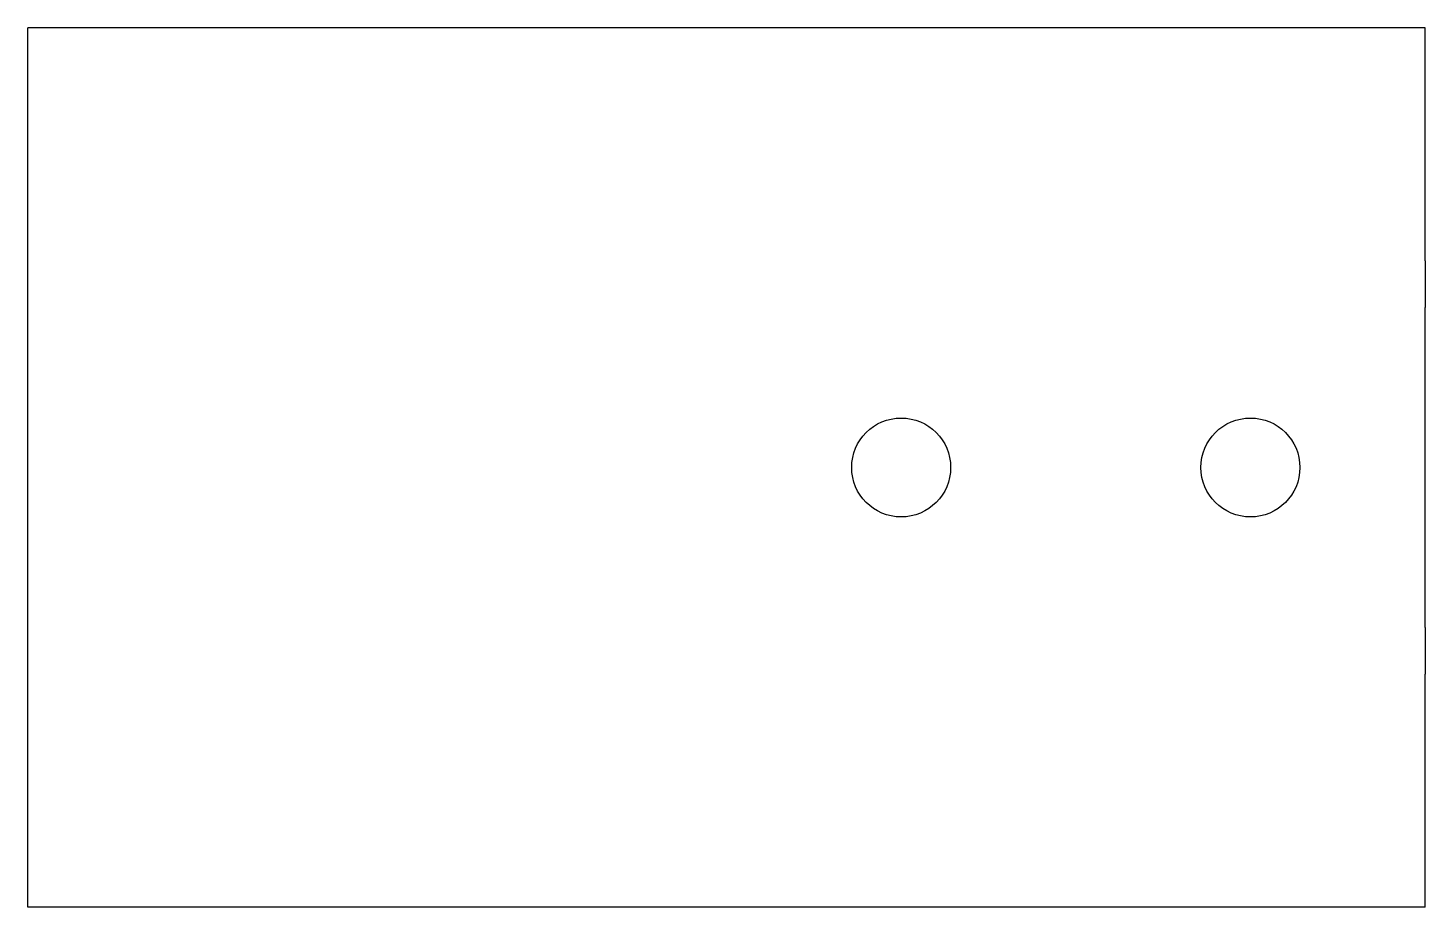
# Model space of a CAD drawing. Header units: millimetres. Extents: x 270 to 390, y 157 to 233.
import ezdxf

# ---------------------------------------------------------------- set-up
doc = ezdxf.new("R2010")
doc.units = ezdxf.units.MM
doc.layers.add('Default', color=7, linetype='Continuous')
doc.layers.add('JUNÇÃO_PARTE_INF', color=7, linetype='Continuous')

# ---------------------------------------------------------------- blocks, each defined once
blk = doc.blocks.new('SE')
at = {"layer": 'JUNÇÃO_PARTE_INF', "color": 7, "linetype": 'Continuous'}
for p, q in [((389.6, 232.84), (269.6, 232.84)), ((269.6, 212.84), (269.6, 232.84)), ((389.6, 212.84), (389.6, 232.84)), ((269.6, 208.82), (269.6, 212.84)), ((389.6, 212.84), (389.6, 208.82)), ((269.6, 181.32), (269.6, 208.82)), ((389.6, 181.32), (389.6, 208.82)), ((269.6, 177.3), (269.6, 181.32)), ((389.6, 181.32), (389.6, 177.3)), ((269.6, 157.3), (269.6, 177.3)), ((389.6, 157.3), (389.6, 177.3)), ((389.6, 157.3), (269.6, 157.3))]:
    blk.add_line(p, q, dxfattribs=at)
for centre in [(344.6, 195.07), (374.6, 195.07)]:
    blk.add_circle(centre, 4.25, dxfattribs=at)

msp = doc.modelspace()

# ---------------------------------------------------------------- block references
at = {"layer": 'Default'}
msp.add_blockref('SE', (0, 0), dxfattribs=at)

doc.saveas('drawing.dxf')
